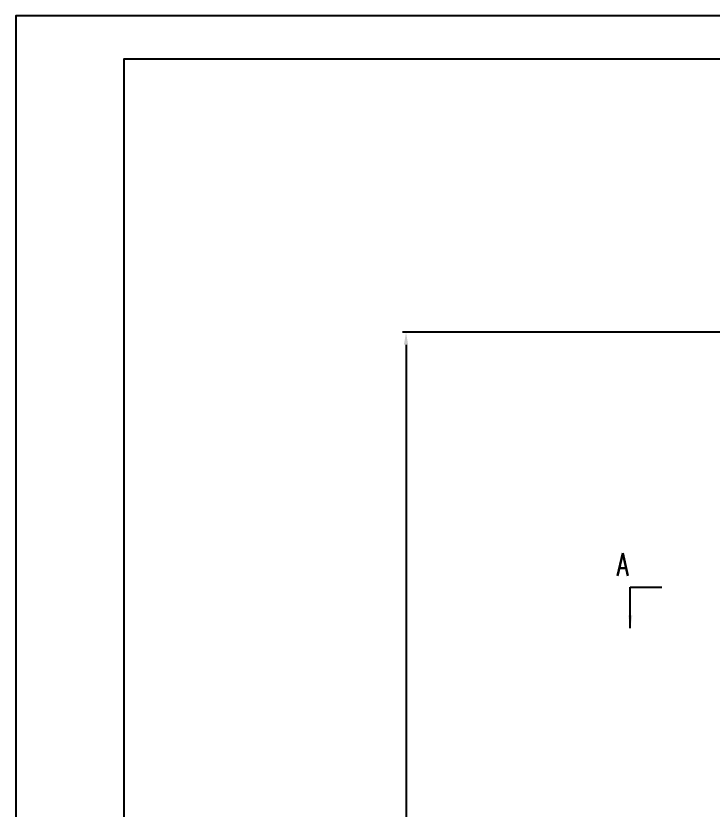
# Model space of a CAD drawing. Extents: x 0 to 10092, y 0 to 14268.
# Drawn here: x 0 to 1933, y 12066 to 14268 of the extents above; entities that cross this region are included whole.
import ezdxf

# ---------------------------------------------------------------- set-up
doc = ezdxf.new("R2010")
doc.units = 0
doc.header["$LTSCALE"] = 20
doc.header["$PDMODE"] = 3
doc.layers.get('0').update_dxf_attribs({"linetype": 'CONTINUOUS'})
doc.layers.get('DEFPOINTS').update_dxf_attribs({"linetype": 'CONTINUOUS'})
doc.layers.add('TXT', color=6, linetype='CONTINUOUS')
doc.styles.add('HZFSD', font='ROMANS', dxfattribs={"width": 0.6667, "bigfont": 'HZFSD'})
doc.dimstyles.new('ARROW', dxfattribs={"dimtxt": 3.5, "dimasz": 3, "dimexe": 1, "dimexo": 0, "dimgap": 1, "dimtad": 1, "dimdec": 1, "dimdsep": 46, "dimtxsty": 'HZFSD', "dimcen": 0, "dimclrd": 3, "dimclre": 3, "dimclrt": 6, "dimadec": 0, "dimazin": 0, "dimtfac": 0.514286, "dimtdec": 1, "dimtix": 1, "dimtofl": 0, "dimtmove": 2, "dimatfit": 3, "dimfxl": 0, "dimtolj": 1, "dimarcsym": 0})
doc.dimstyles.new('ARROW$0', dxfattribs={"dimtxt": 4, "dimasz": 3, "dimexe": 1, "dimexo": 1, "dimgap": 0, "dimtad": 1, "dimdec": 1, "dimzin": 0, "dimdsep": 46, "dimtxsty": 'HZFSD', "dimcen": 0, "dimclrd": 3, "dimclre": 3, "dimclrt": 6, "dimadec": 0, "dimazin": 0, "dimtfac": 0.5, "dimtdec": 1, "dimtix": 1, "dimtmove": 2, "dimatfit": 3, "dimfxl": 0, "dimtolj": 1, "dimtzin": 0, "dimarcsym": 0})

# ---------------------------------------------------------------- blocks, each defined once
blk = doc.blocks.new('*D122')
at = {"color": 3, "lineweight": -2}
for p, q in [((2533.1, 13390.1), (1073, 13390.1)), ((1083, 13355.1), (1083, 1844.8)), ((1727.1, 1809.8), (1073, 1809.8))]:
    blk.add_line(p, q, dxfattribs=at)
at = {"color": 3}
for points in [[(1077.1, 13355.1), (1088.8, 13355.1), (1083, 13390.1)], [(1077.1, 1844.8), (1088.8, 1844.8), (1083, 1809.8)]]:
    blk.add_solid(points, dxfattribs=at)
at = {"layer": 'DEFPOINTS', "color": 0}
for p in [(2538.1, 13390.1), (1083, 1809.8), (1732.1, 1809.8)]:
    blk.add_point(p, dxfattribs=at)
at = {"color": 6, "insert": (1051, 7600), "char_height": 40, "attachment_point": 5, "rotation": 90, "style": 'HZFSD'}
blk.add_mtext('\\A1;11580', dxfattribs=at)

msp = doc.modelspace()

# ---------------------------------------------------------------- linework, layer by layer
at = {"layer": 'TXT'}
msp.add_lwpolyline([(0, 0), (10092, 0), (10092, 14268), (0, 14268)], close=True, dxfattribs=at)
msp.add_lwpolyline([(0, 0), (10092, 0), (10092, 14268), (0, 14268)], close=True, dxfattribs=at)
at = {"layer": 'TXT', "color": 0}
msp.add_lwpolyline([(300, 120), (9972, 120), (9972, 14148), (300, 14148)], close=True, dxfattribs=at)

# ---------------------------------------------------------------- texts
at = {"layer": 'TXT', "style": 'HZFSD', "width": 0.6667}
msp.add_text('A', height=63, dxfattribs=at).set_placement((1668.3, 12713.41))

# ---------------------------------------------------------------- dimensions: what is measured, and where the dimension line sits
at = {"color": 6}
dim = msp.add_linear_dim(base=(1082.96, 1809.81), p1=(2538.1, 13390.12), p2=(1732.1, 1809.81), angle=90, dimstyle='ARROW$0', override={"dimscale": 10, "dimasz": 3.5, "dimexo": 0.5, "dimgap": 1.2, "dimdec": 0, "dimzin": 1, "dimtfac": 0.5143, "dimtdec": 0}, dxfattribs=at)
dim.commit()
dim.dimension.update_dxf_attribs({"geometry": '*D122', "text_midpoint": (1050.96, 7599.97)})

# ---------------------------------------------------------------- leaders
msp.add_leader([(1705.49, 12568.62), (1705.49, 12681.69), (1792.94, 12681.69)], dimstyle='ARROW', override={"dimscale": 10, "dimasz": 3.5, "dimexo": 0.5, "dimgap": 1.2, "dimtad": 0, "dimdec": 0, "dimzin": 1, "dimtfac": 0.5143, "dimtdec": 0}, dxfattribs=at)

doc.saveas('drawing.dxf')
